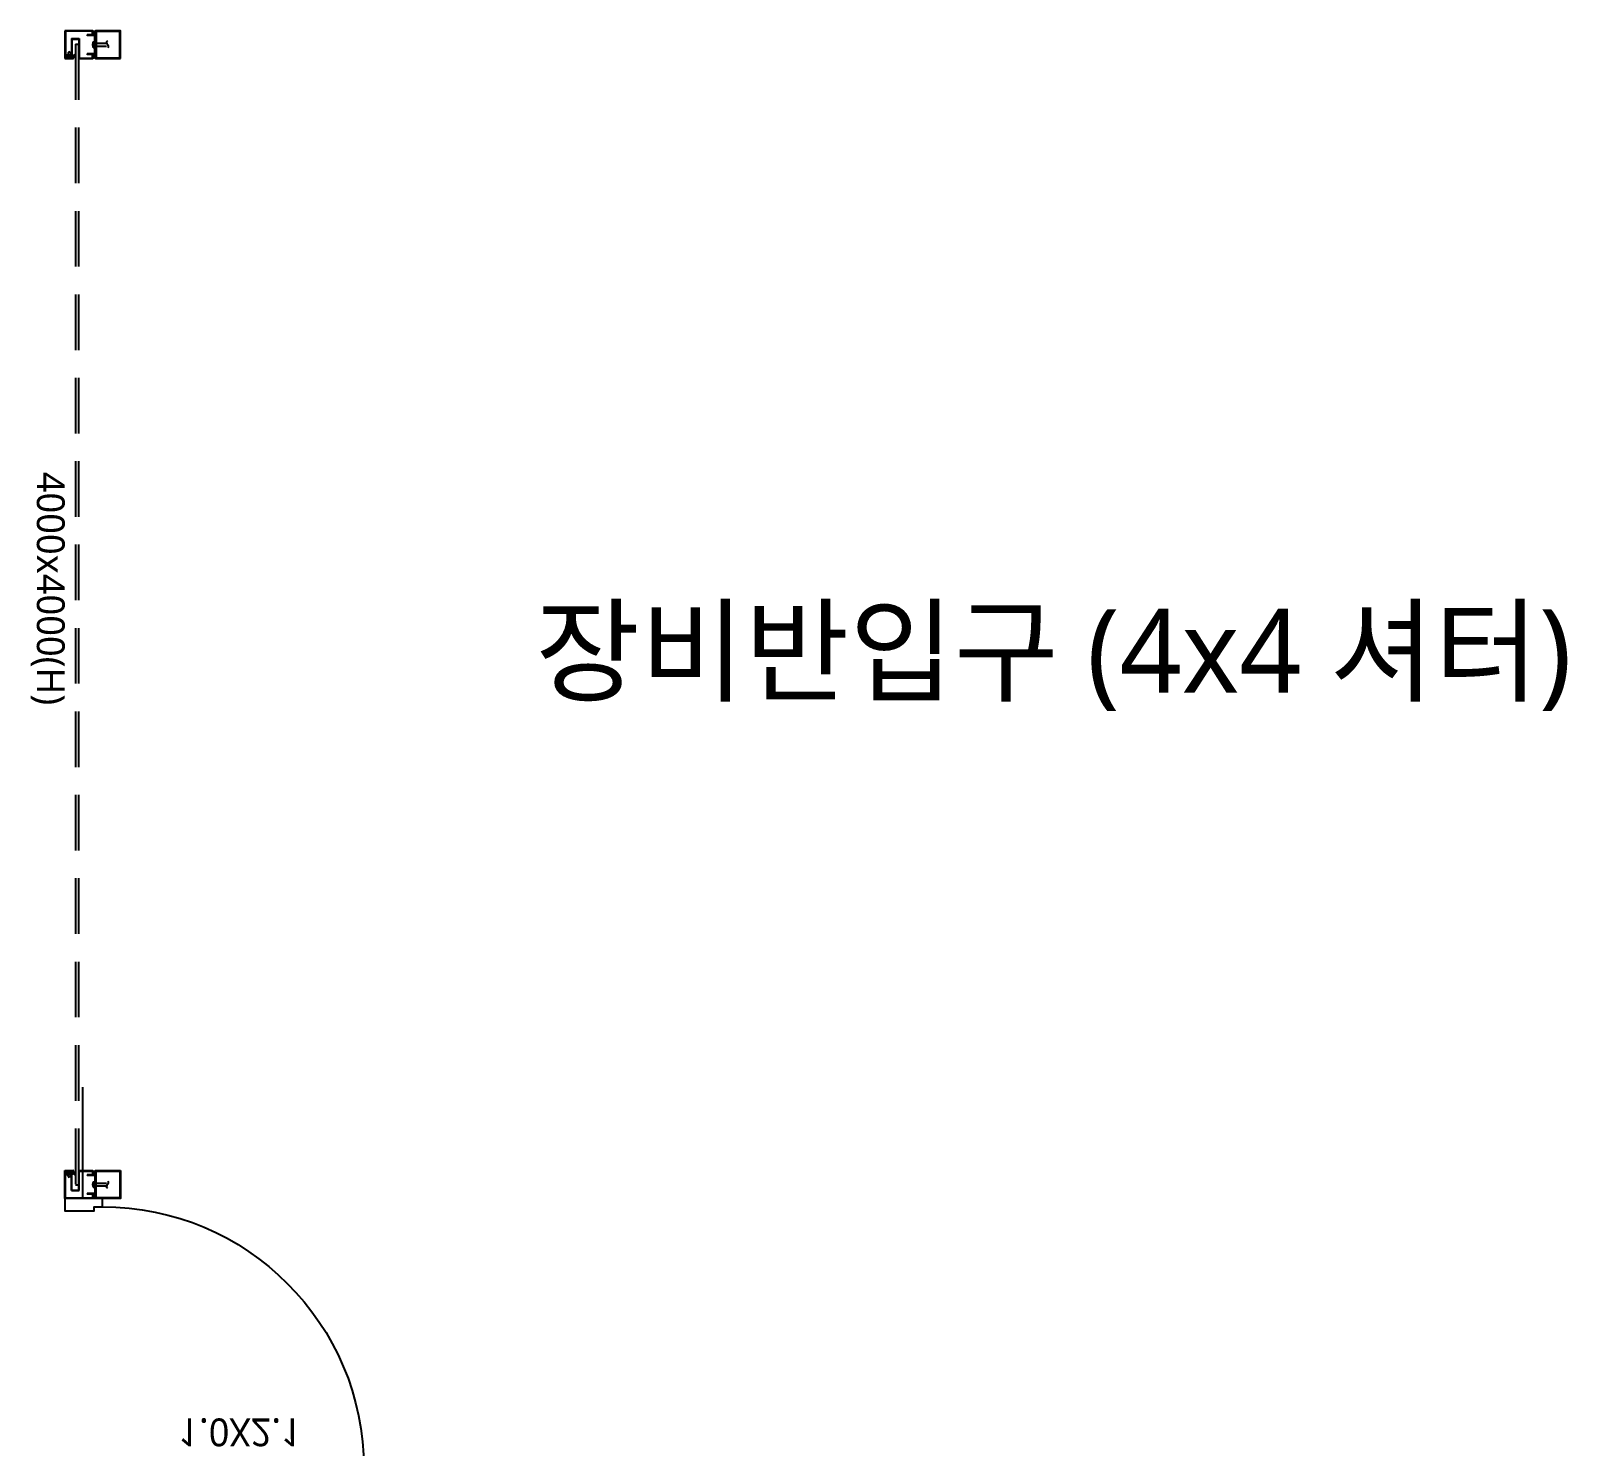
# Model space of a CAD drawing. Header units: millimetres. Extents: x 9 to 147, y 4 to 115.
# Drawn here: x 85.08 to 90.6, y 44.41 to 49.5 of the extents above; entities that cross this region are included whole.
import ezdxf
from ezdxf.enums import TextEntityAlignment as Align

# ---------------------------------------------------------------- set-up
doc = ezdxf.new("R2010")
doc.units = ezdxf.units.MM
doc.header["$LTSCALE"] = 200
for name, pattern in [('XR-PLAN$0$AUDIT_I_190801151318-2', [0]), ('XR-PLAN$0$CEN-GAUN', [32.2, 30, -1, 0.2, -1]), ('XR-PLAN$0$HIDDENX2', [0.75, 0.5, -0.25])]:
    doc.linetypes.add(name, pattern=pattern)
doc.layers.get('DEFPOINTS').update_dxf_attribs({"color": 137})
for name, color, linetype in [('XR-PLAN$0$CEN', 252, 'XR-PLAN$0$CEN-GAUN'), ('XR-PLAN$0$DOOR', 252, 'Continuous'), ('XR-PLAN$0$DOOR-OPEN', 252, 'Continuous'), ('XR-PLAN$0$DOR', 252, 'Continuous'), ('XR-PLAN$0$GYP. BOARD', 252, 'Continuous'), ('XR-PLAN$0$HID', 252, 'XR-PLAN$0$HIDDENX2'), ('XR-PLAN$0$SEC-4', 252, 'Continuous')]:
    doc.layers.add(name, color=color, linetype=linetype)
doc.layers.add('XR-PLAN$0$Defpoint', color=125, linetype='XR-PLAN$0$AUDIT_I_190801151318-2', plot=False)
doc.layers.add('XR-PLAN$0$TXT-1', color=137, linetype='Continuous', plot=False)
doc.styles.add('XR-PLAN$0$ARIAL', font='MALGUN_0.TTF')
doc.styles.add('XR-PLAN$0$스타일1', font='MALGUN_0.TTF')

# ---------------------------------------------------------------- blocks, each defined once
blk = doc.blocks.new('XR-PLAN$0$D-1000')
at = {"layer": 'XR-PLAN$0$DOOR'}
blk.add_line((30, 125), (30, 1065), dxfattribs=at)
for points in [[(30, 125), (65, 125), (65, 1065), (30, 1065)], [(0, -10), (45, -10), (45, -10), (45, -10), (45, 95), (30, 95), (30, 125), (0, 125), (0, -10)], [(1000, -10), (955, -10), (955, -10), (955, -10), (955, 95), (970, 95), (970, 125), (1000, 125), (1000, -10)]]:
    blk.add_lwpolyline(points, dxfattribs=at)
at = {"layer": 'XR-PLAN$0$DOOR-OPEN'}
blk.add_arc((30, 125), 940, 0, 90, dxfattribs=at)
at = {"layer": 'DEFPOINTS', "style": 'XR-PLAN$0$스타일1'}
blk.add_text('1.0X2.1', height=100, rotation=90, dxfattribs=at).set_placement((208.7, 397.6))
blk = doc.blocks.new('XR-PLAN$0$shutte-4x4')
at = {"layer": 'XR-PLAN$0$SEC-4'}
h = blk.add_hatch(dxfattribs=at)
h.set_pattern_fill('ANSI37', color=256, scale=1.25, angle=360, style=0)
h.set_pattern_definition([(135, (628927.8064, 2052648.192), (-2.806330038, -2.806330038), []), (225, (628927.8064, 2052648.192), (2.806330038, -2.806330038), [])])
h.paths.add_polyline_path([(-5026.7, 13.1, 0.484621), (-5027, 12.2, -0.246615), (-5022.5, 6.2), (-5022.5, 6.2), (-5022.5, -5.6), (-5016.2, -5.6), (-5016.2, 3.7, -0.042788), (-5016.2, 4.2, 0.351979)])
h.paths.add_polyline_path([(-5016.2, -5.6), (-5022.5, -5.6), (-5022.5, -9.4), (-5016.2, -9.4)])
h.paths.add_polyline_path([(-5016.2, -9.4), (-5022.5, -9.4), (-5022.5, -13.1), (-5016.2, -13.1)])
h.paths.add_polyline_path([(-5016.2, -13.1), (-5022.5, -13.1), (-5022.5, -22.5), (-5013.8, -22.5), (-5013.8, -17.5), (-5016.2, -17.5)])
h = blk.add_hatch(dxfattribs=at)
h.set_pattern_fill('ANSI37', color=256, scale=1.25, angle=360, style=0)
h.set_pattern_definition([(225, (628927.8064, 2061425.844), (-2.806330038, 2.806330038), []), (135, (628927.8064, 2061425.844), (2.806330038, 2.806330038), [])])
h.paths.add_polyline_path([(-995.8, 13.1, -0.484621), (-995.5, 12.2, 0.246615), (-1000, 6.2), (-1000, 6.2), (-1000, -5.6), (-1006.2, -5.6), (-1006.2, 3.7, 0.042788), (-1006.3, 4.2, -0.351979)])
h.paths.add_polyline_path([(-1006.2, -5.6), (-1000, -5.6), (-1000, -9.4), (-1006.2, -9.4)])
h.paths.add_polyline_path([(-1006.2, -9.4), (-1000, -9.4), (-1000, -13.1), (-1006.2, -13.1)])
h.paths.add_polyline_path([(-1006.2, -13.1), (-1000, -13.1), (-1000, -22.5), (-1008.8, -22.5), (-1008.8, -17.5), (-1006.2, -17.5)])
at = {"layer": 'XR-PLAN$0$DOR'}
for p, q in [((-5062.8, 13.2), (-5062.8, 23.2)), ((-959.7, 13.2), (-959.7, 23.2))]:
    blk.add_line(p, q, dxfattribs=at)
at = {"layer": 'XR-PLAN$0$HID', "ltscale": 2}
for p, q in [((-5062.8, 23.2), (-959.7, 23.2)), ((-5062.8, 13.2), (-959.7, 13.2))]:
    blk.add_line(p, q, dxfattribs=at)
at = {"layer": 'XR-PLAN$0$SEC-4'}
for p, q in [((-5066.2, 85), (-5066.2, 124.7)), ((-5056.2, 85), (-5056.2, 124.7)), ((-966.2, 85), (-966.2, 124.7)), ((-956.2, 85), (-956.2, 124.7)), ((-5111.2, 75), (-5111.2, -25)), ((-5096.2, 75), (-5111.2, 75)), ((-5109.8, 73.5), (-5109.8, -23.5)), ((-5096.2, 73.5), (-5109.8, 73.5)), ((-5026.2, 85), (-5096.2, 85)), ((-5096.2, 85), (-5096.2, 55)), ((-5096.2, 75), (-5096.2, 73.5)), ((-5028.5, 82.7), (-5094, 82.7)), ((-5094, 82.7), (-5094, 55)), ((-5071.2, 76.6), (-5071.2, 82.7)), ((-5051.2, 76.6), (-5071.2, 76.6)), ((-5066.2, 74.9), (-5066.2, 82.7)), ((-5056.2, 74.9), (-5056.2, 82.7)), ((-5051.2, 76.6), (-5051.2, 82.7)), ((-5028.5, 82.7), (-5028.5, 55)), ((-5026.2, 85), (-5026.2, 55)), ((-5026.2, 73.5), (-5026.2, 75)), ((-5011.2, 75), (-5026.2, 75)), ((-5012.8, 73.5), (-5026.2, 73.5)), ((-5012.8, 26.5), (-5012.8, 73.5)), ((-5011.2, 25), (-5011.2, 75)), ((-1011.2, 25), (-1011.2, 75)), ((-1011.2, 75), (-996.2, 75)), ((-1009.8, 26.5), (-1009.8, 73.5)), ((-1009.8, 73.5), (-996.2, 73.5)), ((-996.2, 85), (-926.2, 85)), ((-996.2, 85), (-996.2, 55)), ((-996.2, 73.5), (-996.2, 75)), ((-994, 82.7), (-928.5, 82.7)), ((-994, 82.7), (-994, 55)), ((-971.2, 76.6), (-971.2, 82.7)), ((-971.2, 76.6), (-951.2, 76.6)), ((-966.2, 74.9), (-966.2, 82.7)), ((-956.2, 74.9), (-956.2, 82.7)), ((-951.2, 76.6), (-951.2, 82.7)), ((-928.5, 82.7), (-928.5, 55)), ((-926.2, 85), (-926.2, 55)), ((-926.2, 75), (-926.2, 73.5)), ((-926.2, 75), (-911.2, 75)), ((-926.2, 73.5), (-912.8, 73.5)), ((-912.8, 73.5), (-912.8, -23.5)), ((-911.2, 75), (-911.2, -25)), ((-5094, 55), (-5096.2, 55)), ((-5082.8, 26.5), (-5012.8, 26.5)), ((-5082.8, -1.5), (-5082.8, 26.5)), ((-5081.2, 25), (-5011.2, 25)), ((-5081.2, 0), (-5081.2, 25)), ((-5026.2, 55), (-5028.5, 55)), ((-5022.5, 0), (-5022.5, 6.3)), ((-5016.2, -17.5), (-5016.2, 3.7)), ((-5013.8, -22.5), (-5013.8, 3.7)), ((-5011.2, -25), (-5011.2, 3.7)), ((-941.2, 25), (-1011.2, 25)), ((-1011.2, -25), (-1011.2, 3.7)), ((-939.8, 26.5), (-1009.8, 26.5)), ((-1008.8, -22.5), (-1008.8, 3.7)), ((-1006.2, -17.5), (-1006.2, 3.7)), ((-1000, 0), (-1000, 6.3)), ((-996.2, 55), (-994, 55)), ((-941.2, 0), (-941.2, 25)), ((-939.8, -1.5), (-939.8, 26.5)), ((-928.5, 55), (-926.2, 55)), ((-5111.2, -25), (-5011.2, -25)), ((-5109.8, -23.5), (-5012.8, -23.5)), ((-5082.8, -1.5), (-5025, -1.5)), ((-5081.2, 0), (-5022.5, 0)), ((-5031.1, -5.6), (-5036.1, -9.4)), ((-5031.1, -13.1), (-5036.1, -9.4)), ((-5031.1, -5.6), (-5013.8, -5.6)), ((-5031.1, -13.1), (-5013.8, -13.1)), ((-5025, -23.5), (-5025, -1.5)), ((-5022.5, -23.5), (-5022.5, 0)), ((-5013.8, -17.5), (-5016.2, -17.5)), ((-5013.8, -5.6), (-5011.2, -2.9)), ((-5013.8, -13.1), (-5011.2, -15.8)), ((-5012.8, -23.5), (-5012.8, -1.5)), ((-5011.2, -25), (-5011.2, 0)), ((-1011.2, -25), (-1011.2, 0)), ((-1008.8, -5.6), (-1011.2, -2.9)), ((-1008.8, -13.1), (-1011.2, -15.8)), ((-911.2, -25), (-1011.2, -25)), ((-1009.8, -23.5), (-1009.8, -1.5)), ((-912.8, -23.5), (-1009.8, -23.5)), ((-991.4, -5.6), (-1008.8, -5.6)), ((-991.4, -13.1), (-1008.8, -13.1)), ((-1008.8, -17.5), (-1006.2, -17.5)), ((-941.2, 0), (-1000, 0)), ((-1000, -23.5), (-1000, 0)), ((-939.8, -1.5), (-997.5, -1.5)), ((-997.5, -23.5), (-997.5, -1.5)), ((-991.4, -5.6), (-986.4, -9.4)), ((-991.4, -13.1), (-986.4, -9.4))]:
    blk.add_line(p, q, dxfattribs=at)
for points in [[(-5011.2, 175), (-5111.2, 175), (-5111.2, 85), (-5011.2, 85)], [(-5013.5, 172.7), (-5109, 172.7), (-5109, 87.3), (-5013.5, 87.3)], [(-1011.2, 175), (-911.2, 175), (-911.2, 85), (-1011.2, 85)], [(-1009, 172.7), (-913.5, 172.7), (-913.5, 87.3), (-1009, 87.3)]]:
    blk.add_lwpolyline(points, close=True, dxfattribs=at)
for centre, radius, start, end in [((-5068.5, 132.2), 7.9, 216.9609, 331.8306), ((-5055, 124), 7.93, 47.3689, 145.662), ((-967.5, 124), 7.93, 34.338, 132.6311), ((-954, 132.2), 7.9, 208.1694, 323.0391), ((-5116.9, 80), 7.53, 318.3864, 41.6136), ((-5115.7, 80), 7.53, 318.3864, 41.6136), ((-5114.5, 80), 7.53, 318.3864, 41.6136), ((-5113.3, 80), 7.53, 318.3864, 41.6136), ((-5112.1, 80), 7.53, 318.3864, 41.6136), ((-5110.9, 80), 7.53, 318.3864, 41.6136), ((-5109.7, 80), 7.53, 318.3864, 41.6136), ((-5108.5, 80), 7.53, 318.3864, 41.6136), ((-5107.3, 80), 7.53, 318.3864, 41.6136), ((-5106.1, 80), 7.53, 318.3864, 41.6136), ((-5061.2, 98.6), 24.2, 245.5812, 294.4188), ((-5016.4, 80), 7.53, 138.3864, 221.6136), ((-5015.2, 80), 7.53, 138.3864, 221.6136), ((-5014, 80), 7.53, 138.3864, 221.6136), ((-5012.8, 80), 7.53, 138.3864, 221.6136), ((-5011.6, 80), 7.53, 138.3864, 221.6136), ((-5010.4, 80), 7.53, 138.3864, 221.6136), ((-5009.2, 80), 7.53, 138.3864, 221.6136), ((-5008, 80), 7.53, 138.3864, 221.6136), ((-5006.8, 80), 7.53, 138.3864, 221.6136), ((-5005.6, 80), 7.53, 138.3864, 221.6136), ((-1016.9, 80), 7.53, 318.3864, 41.6136), ((-1015.7, 80), 7.53, 318.3864, 41.6136), ((-1014.5, 80), 7.53, 318.3864, 41.6136), ((-1013.3, 80), 7.53, 318.3864, 41.6136), ((-1012.1, 80), 7.53, 318.3864, 41.6136), ((-1010.9, 80), 7.53, 318.3864, 41.6136), ((-1009.7, 80), 7.53, 318.3864, 41.6136), ((-1008.5, 80), 7.53, 318.3864, 41.6136), ((-1007.3, 80), 7.53, 318.3864, 41.6136), ((-1006.1, 80), 7.53, 318.3864, 41.6136), ((-961.2, 98.6), 24.2, 245.5812, 294.4188), ((-916.4, 80), 7.53, 138.3864, 221.6136), ((-915.2, 80), 7.53, 138.3864, 221.6136), ((-914, 80), 7.53, 138.3864, 221.6136), ((-912.8, 80), 7.53, 138.3864, 221.6136), ((-911.6, 80), 7.53, 138.3864, 221.6136), ((-910.4, 80), 7.53, 138.3864, 221.6136), ((-909.2, 80), 7.53, 138.3864, 221.6136), ((-908, 80), 7.53, 138.3864, 221.6136), ((-906.8, 80), 7.53, 138.3864, 221.6136), ((-905.6, 80), 7.53, 138.3864, 221.6136), ((-5026.5, 12.6), 0.603, 108.9819, 212.4052), ((-5030.5, 4.9), 8.07, 9.966, 64.9017), ((-5027, 2.1), 11, 10.779, 88.343), ((-5013.8, 3.7), 2.5, 0, 180), ((-1008.8, 3.7), 2.5, 0, 180), ((-995.5, 2.1), 11, 91.657, 169.221), ((-992, 4.9), 8.07, 115.0983, 170.034), ((-996, 12.6), 0.603, 327.5948, 71.0181)]:
    blk.add_arc(centre, radius, start, end, dxfattribs=at)
at = {"layer": 'XR-PLAN$0$Defpoint', "style": 'XR-PLAN$0$ARIAL'}
blk.add_text('4000x4000(H)', height=100, dxfattribs=at).set_placement((-3524.8, -126))

msp = doc.modelspace()

# ---------------------------------------------------------------- linework, layer by layer
at = {"layer": 'XR-PLAN$0$CEN'}
msp.add_line((85.2625, 45.7), (85.2625, 45.3), dxfattribs=at)

# ---------------------------------------------------------------- block references
at = {"layer": 'XR-PLAN$0$DOOR', "xscale": -0.001, "yscale": 0.001, "zscale": 0.001, "rotation": 270}
msp.add_blockref('XR-PLAN$0$D-1000', (85.21, 44.3), dxfattribs=at)
at = {"layer": 'XR-PLAN$0$GYP. BOARD', "xscale": 0.001, "yscale": 0.001, "zscale": 0.001, "rotation": 270}
msp.add_blockref('XR-PLAN$0$shutte-4x4', (85.225, 44.3888), dxfattribs=at)

# ---------------------------------------------------------------- texts
at = {"layer": 'XR-PLAN$0$TXT-1', "style": 'XR-PLAN$0$스타일1'}
msp.add_text('장비반입구 (4x4 셔터)', height=0.3, dxfattribs=at).set_placement((88.7551, 47.2691), align=Align.MIDDLE_CENTER)

doc.saveas('drawing.dxf')
